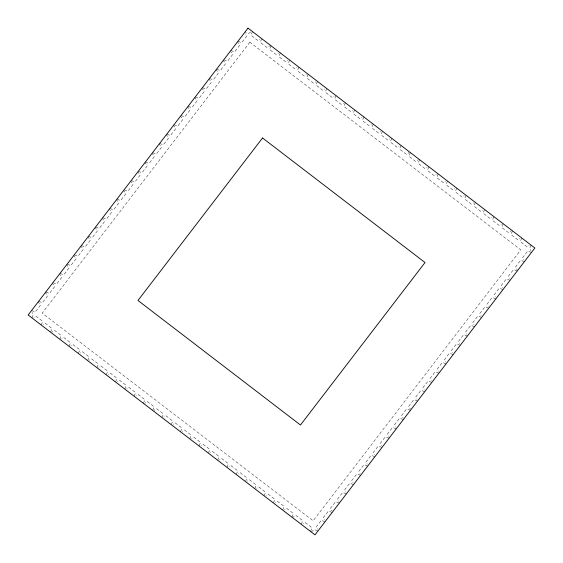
<?xml version="1.0" encoding="UTF-8"?>
<svg xmlns="http://www.w3.org/2000/svg" width="563" height="563" viewBox="0 0 563 563"><rect width="100%" height="100%" fill="white"/><g stroke="black" fill="none" stroke-linecap="round" stroke-linejoin="round"><path stroke-width="0.42" stroke-dasharray="2.81 2.11" d="M31.901 317.863L33.506 314.281L32.021 312.458M41.19 324.985L42.795 321.403L35.694 315.956L33.871 317.448M50.473 332.1L52.078 328.518L44.984 323.078L43.154 324.562M59.762 339.222L61.367 335.632L54.266 330.192L51.831 332.177M69.045 346.336L70.649 342.754L63.556 337.314L61.726 338.799M78.334 353.451L79.939 349.869L72.838 344.429L71.015 345.921M87.617 360.573L89.221 356.991L82.128 351.544L80.298 353.036M96.906 367.688L98.511 364.106L91.41 358.666L89.587 360.158M252.513 31.598L250.908 35.188L258.002 40.627L259.832 39.136M106.189 374.81L107.8 371.221L100.7 365.781L98.87 367.273M261.795 38.72L260.19 42.302L267.291 47.742L269.726 45.758M115.478 381.925L117.083 378.343L109.982 372.903L108.159 374.388M271.084 45.835L269.48 49.417L276.574 54.857L278.404 53.372M124.761 389.04L126.372 385.458L119.272 380.018L117.442 381.51M280.374 52.957L278.762 56.539L285.863 61.979L287.686 60.487M134.05 396.162L135.655 392.58L128.554 387.14L126.731 388.625M289.656 60.072L288.052 63.654L295.153 69.094L296.975 67.609M143.333 403.277L144.944 399.695L137.844 394.255L136.021 395.747M298.946 67.187L297.334 70.776L304.435 76.216L306.258 74.724M152.622 410.399L154.227 406.81L147.133 401.37L144.698 403.361M308.228 74.309L306.624 77.891L313.725 83.331L315.547 81.839M161.905 417.514L163.516 413.932L156.415 408.492L153.981 410.476M317.518 81.424L315.906 85.006L323.007 90.453L324.837 88.961M171.194 424.629L172.799 421.047L165.705 415.607L163.875 417.099M326.8 88.546L325.196 92.128L332.297 97.568L334.119 96.076M180.484 431.751L182.088 428.169L174.987 422.729L173.165 424.213M336.09 95.661L334.485 99.243L341.579 104.683L343.409 103.198M189.766 438.866L191.371 435.283L184.277 429.843L182.447 431.335M345.372 102.776L343.768 106.365L350.869 111.805L352.691 110.313M199.056 445.987L200.66 442.405L193.559 436.958L191.737 438.45M354.662 109.898L353.057 113.48L360.151 118.92L361.981 117.435M208.338 453.102L209.943 449.52L202.849 444.08L201.019 445.565M363.944 117.013L362.34 120.595L369.441 126.042L371.263 124.55M217.628 460.224L219.232 456.635L212.131 451.195L210.309 452.687M373.234 124.134L371.629 127.717L378.723 133.157L380.553 131.665M226.91 467.339L228.515 463.757L221.421 458.317L219.591 459.802M382.516 131.249L380.912 134.831L388.013 140.271L389.835 138.787M236.2 474.454L237.804 470.872L230.703 465.432L228.881 466.924M391.806 138.371L390.201 141.953L397.295 147.393L399.125 145.901M245.482 481.576L247.094 477.994L239.993 472.547L238.163 474.039M401.095 145.486L399.484 149.068L406.585 154.508L409.02 152.524M254.772 488.691L256.376 485.109L249.275 479.669L247.453 481.161M410.378 152.601L408.773 156.19L415.867 161.63L418.302 159.639M264.054 495.813L265.666 492.224L258.565 486.784L256.742 488.276M419.667 159.723L418.056 163.305L425.156 168.745L426.979 167.253M273.344 502.928L274.948 499.346L267.847 493.906L266.025 495.391M428.95 166.838L427.345 170.42L434.446 175.86L436.269 174.375M282.626 510.043L284.238 506.461L277.137 501.021L275.314 502.513M438.239 173.96L436.628 177.542L443.728 182.982L445.558 181.49M291.916 517.165L293.52 513.583L286.426 508.143L284.596 509.628M447.522 181.075L445.917 184.657L453.018 190.097L454.841 188.612M301.205 524.28L302.81 520.698L295.709 515.258L293.274 517.242M456.811 188.19L455.2 191.779L462.3 197.219L464.13 195.727M310.487 531.402L312.092 527.812L304.998 522.373L303.168 523.864M466.094 195.312L464.489 198.894L471.59 204.334L473.413 202.842M475.383 202.427L473.779 206.009L480.872 211.456L482.702 209.964M484.666 209.549L483.061 213.131L490.162 218.571L491.985 217.079M493.955 216.664L492.351 220.246L499.444 225.686L501.274 224.201M503.238 223.778L501.633 227.368L508.734 232.808L511.169 230.823M512.527 230.9L510.923 234.482L518.016 239.922L519.846 238.438M521.81 238.015L520.205 241.597L527.306 247.044L529.129 245.552M531.099 245.137L529.494 248.719L530.979 250.542M250.542 32.021L248.719 33.506L245.137 31.901M311.24 531.972L314.281 529.494L317.863 531.099M238.015 41.19L241.597 42.795L247.044 35.694L245.552 33.871M230.9 50.473L234.482 52.078L239.922 44.984L237.438 41.936M223.778 59.762L227.368 61.367L232.808 54.266L230.323 51.226M216.664 69.045L220.246 70.649L225.686 63.556L223.208 60.508M209.549 78.334L213.131 79.939L218.571 72.838L216.086 69.798M202.427 87.617L206.009 89.221L211.456 82.128L208.972 79.08M195.312 96.906L198.894 98.511L204.334 91.41L201.85 88.37M531.402 252.513L527.812 250.908L522.373 258.002L523.864 259.832M188.19 106.189L191.779 107.8L197.219 100.7L194.735 97.652M524.28 261.795L520.698 260.19L515.258 267.291L517.242 269.726M181.075 115.478L184.657 117.083L190.097 109.982L187.62 106.942M517.165 271.084L513.583 269.48L508.143 276.574L509.628 278.404M173.96 124.761L177.542 126.372L182.982 119.272L180.498 116.231M510.043 280.374L506.461 278.762L501.021 285.863L502.513 287.686M166.838 134.05L170.42 135.655L175.86 128.554L173.383 125.514M502.928 289.656L499.346 288.052L493.906 295.153L495.391 296.975M159.723 143.333L163.305 144.944L168.745 137.844L166.261 134.803M495.813 298.946L492.224 297.334L486.784 304.435L488.276 306.258M152.601 152.622L156.19 154.227L161.63 147.133L159.146 144.086M488.691 308.228L485.109 306.624L479.669 313.725L481.161 315.547M145.486 161.905L149.068 163.516L154.508 156.415L152.031 153.375M481.576 317.518L477.994 315.906L472.547 323.007L474.039 324.837M138.371 171.194L141.953 172.799L147.393 165.705L144.909 162.658M474.454 326.8L470.872 325.196L465.432 332.297L466.924 334.119M131.249 180.484L134.831 182.088L140.271 174.987L137.794 171.947M467.339 336.09L463.757 334.485L458.317 341.579L459.802 343.409M124.134 189.766L127.717 191.371L133.157 184.277L130.672 181.23M460.224 345.372L456.635 343.768L451.195 350.869L452.687 352.691M117.013 199.056L120.595 200.66L126.042 193.559L123.557 190.519M453.102 354.662L449.52 353.057L444.08 360.151L445.565 361.981M109.898 208.338L113.48 209.943L118.92 202.849L116.435 199.802M445.987 363.944L442.405 362.34L436.958 369.441L438.45 371.263M102.776 217.628L106.365 219.232L111.805 212.131L109.321 209.091M438.866 373.234L435.283 371.629L429.843 378.723L431.335 380.553M95.661 226.91L99.243 228.515L104.683 221.421L102.206 218.374M431.751 382.516L428.169 380.912L422.729 388.013L424.213 389.835M88.546 236.2L92.128 237.804L97.568 230.703L95.084 227.663M424.629 391.806L421.047 390.201L415.607 397.295L417.099 399.125M81.424 245.482L85.006 247.094L90.453 239.993L87.969 236.946M417.514 401.095L413.932 399.484L408.492 406.585L410.476 409.02M74.309 254.772L77.891 256.376L83.331 249.275L80.847 246.235M410.399 410.378L406.81 408.773L401.37 415.867L403.361 418.302M67.187 264.054L70.776 265.666L76.216 258.565L73.732 255.525M403.277 419.667L399.695 418.056L394.255 425.156L395.747 426.979M60.072 273.344L63.654 274.948L69.094 267.847L66.617 264.807M396.162 428.95L392.58 427.345L387.14 434.446L388.625 436.269M52.957 282.626L56.539 284.238L61.979 277.137L59.495 274.097M389.04 438.239L385.458 436.628L380.018 443.728L381.51 445.558M45.835 291.916L49.417 293.52L54.857 286.426L52.38 283.379M381.925 447.522L378.343 445.917L372.903 453.018L374.388 454.841M38.72 301.205L42.302 302.81L47.742 295.709L45.258 292.669M374.81 456.811L371.221 455.2L365.781 462.3L367.273 464.13M31.598 310.487L35.188 312.092L40.627 304.998L38.143 301.951M367.688 466.094L364.106 464.489L358.666 471.59L360.158 473.413M360.573 475.383L356.991 473.779L351.544 480.872L353.036 482.702M353.451 484.666L349.869 483.061L344.429 490.162L345.921 491.985M346.336 493.955L342.754 492.351L337.314 499.444L338.799 501.274M339.222 503.238L335.632 501.633L330.192 508.734L332.177 511.169M332.1 512.527L328.518 510.923L323.078 518.016L324.562 519.846M324.985 521.81L321.403 520.205L315.956 527.306L317.448 529.129M249.866 42.211L42.211 313.134L313.134 520.789L520.789 249.866L249.866 42.211"/><path stroke-width="0.84" d="M248.009 28.15L28.15 314.991L314.991 534.85L534.85 248.009L248.009 28.15M262.527 137.977L137.977 300.473L300.473 425.023L425.023 262.527L262.527 137.977"/></g></svg>
